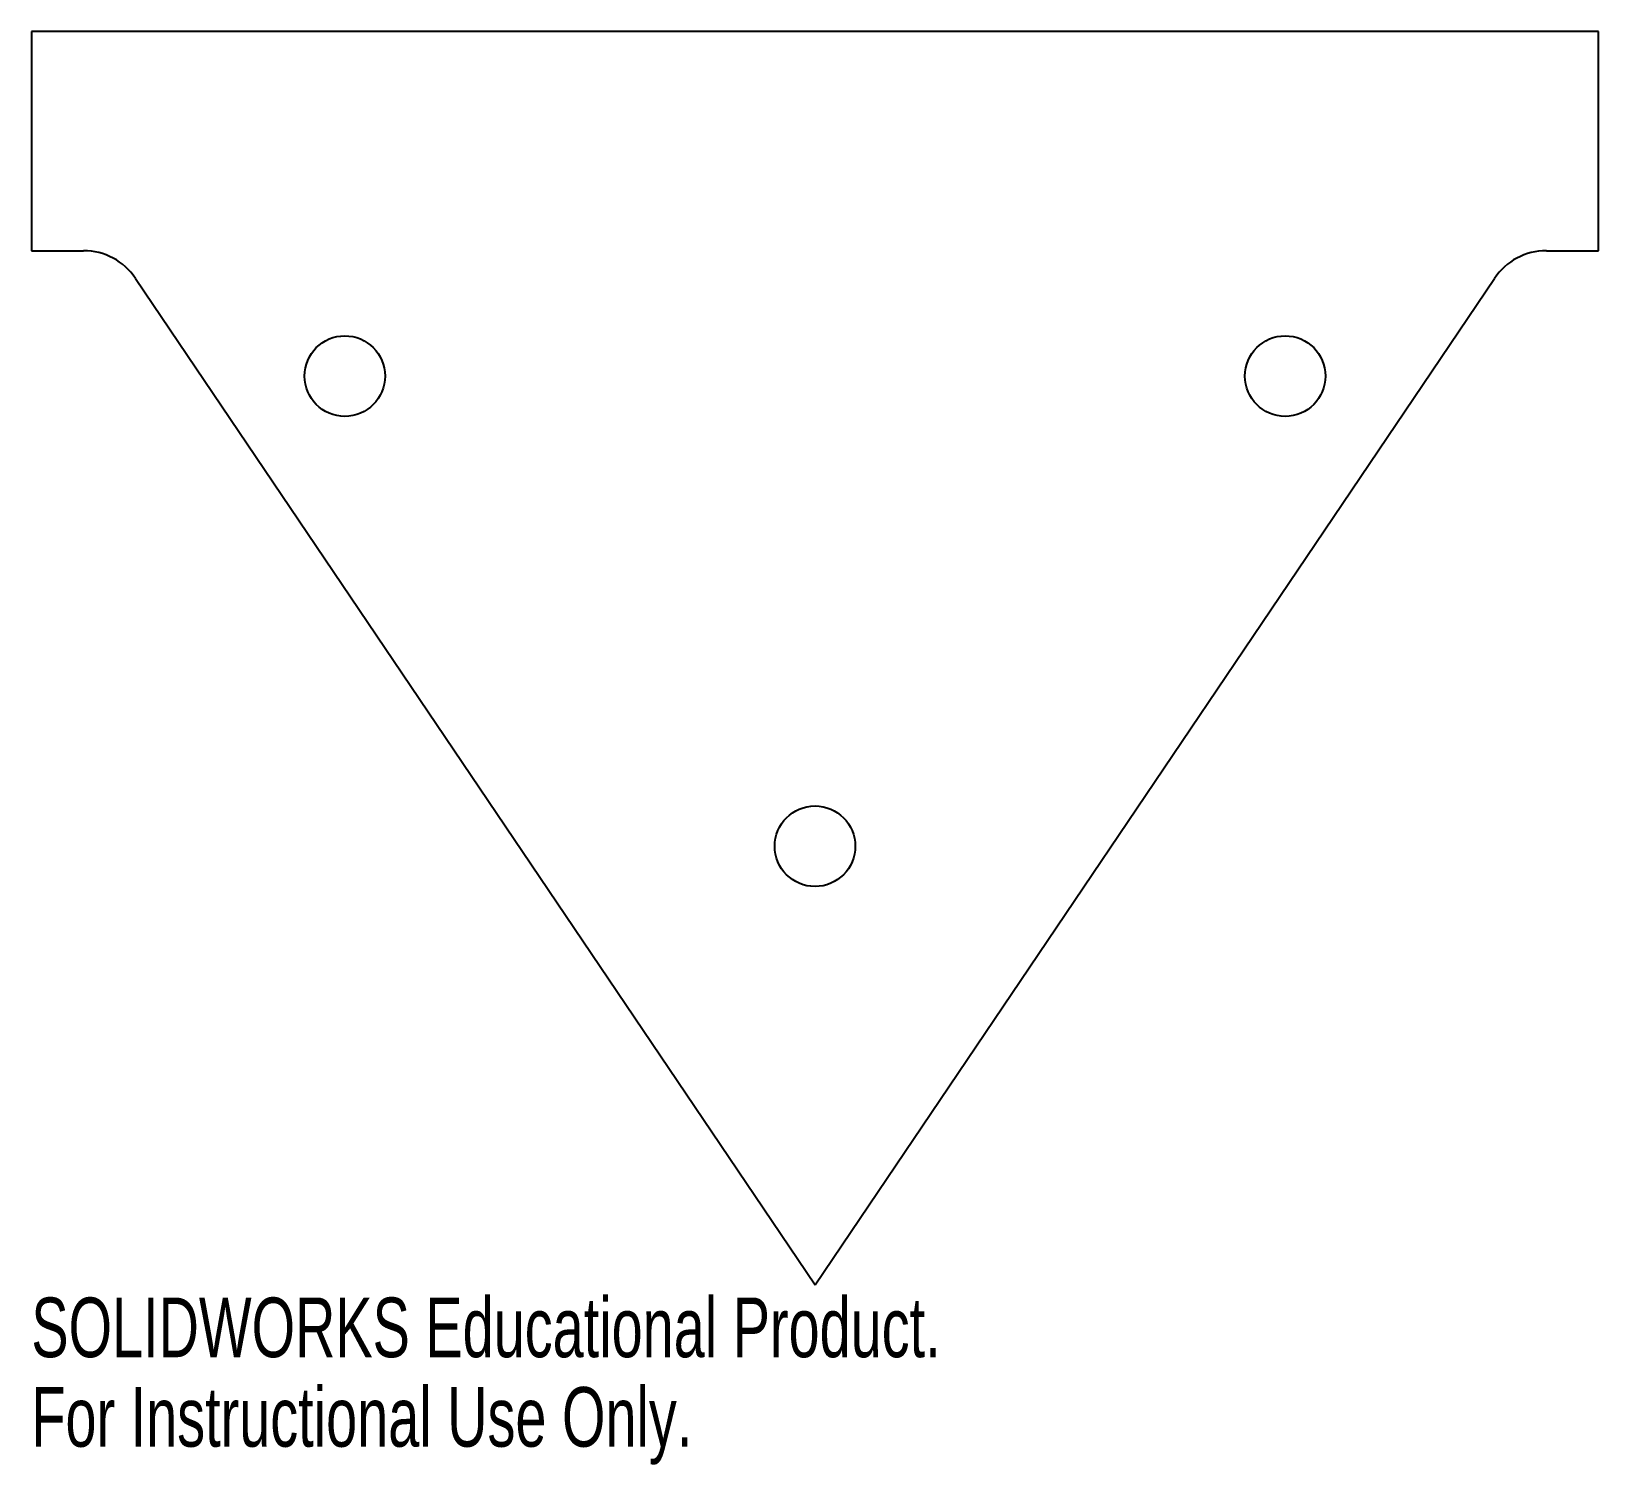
# Model space of a CAD drawing. Header units: inches. Extents: x -2.5 to 2.5, y -2.92 to 1.66.
import ezdxf

# ---------------------------------------------------------------- set-up
doc = ezdxf.new("R2010")
doc.units = ezdxf.units.IN
doc.header["$MEASUREMENT"] = 0
doc.styles.add('SLDTEXTSTYLE0', font='TXT', dxfattribs={"width": 0.7})

msp = doc.modelspace()

# ---------------------------------------------------------------- linework, layer by layer
at = {"color": 7, "linetype": 'Continuous', "lineweight": 25}
for p, q in [((-2.5, 1.6551), (-2.5, 0.9551)), ((2.5, 1.6551), (-2.5, 1.6551)), ((2.5, 0.9551), (2.5, 1.6551)), ((-2.5, 0.9551), (-2.3332, 0.9551)), ((2.3332, 0.9551), (2.5, 0.9551)), ((-2.1674, 0.867), (0, -2.3449)), ((0, -2.3449), (2.1674, 0.867))]:
    msp.add_line(p, q, dxfattribs=at)
for centre in [(-1.5, 0.5551), (1.5, 0.5551), (0, -0.9449)]:
    msp.add_circle(centre, 0.1285, dxfattribs=at)
for centre, start, end in [((-2.3332, 0.7551), 34.0122, 90), ((2.3332, 0.7551), 90, 145.9878)]:
    msp.add_arc(centre, 0.2, start, end, dxfattribs=at)

# ---------------------------------------------------------------- texts
at = {"color": 7, "linetype": 'Continuous', "char_height": 0.1903, "attachment_point": 1, "style": 'SLDTEXTSTYLE0'}
for s, insert in [('SOLIDWORKS Educational Product.', (-2.5, -2.385)), ('For Instructional Use Only.', (-2.5, -2.6705))]:
    msp.add_mtext(s, dxfattribs=dict(at, insert=insert))

doc.saveas('drawing.dxf')
